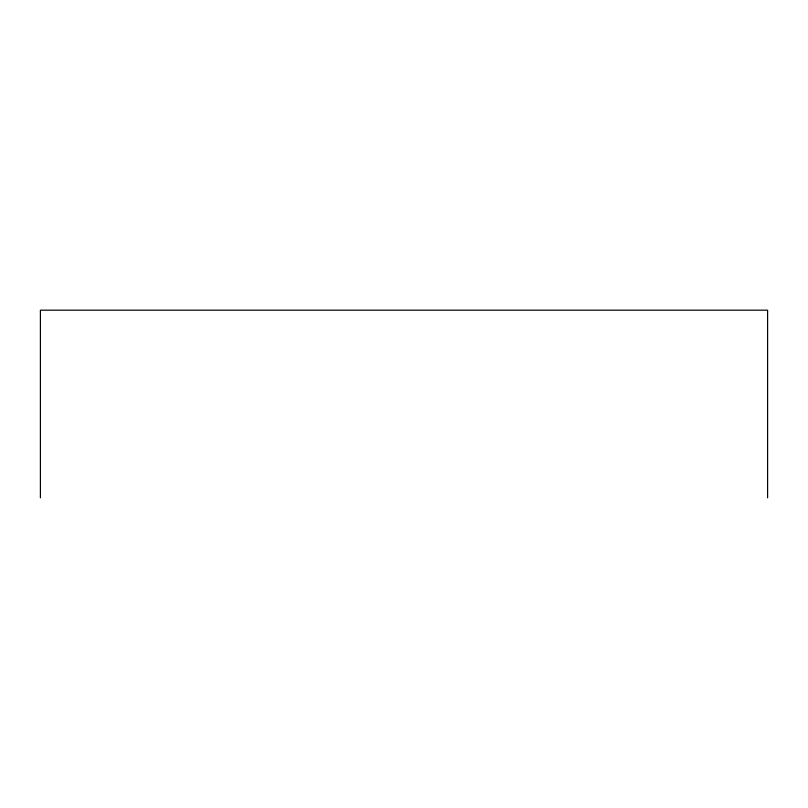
<?xml version="1.0" encoding="UTF-8"?>
<svg xmlns="http://www.w3.org/2000/svg" width="808" height="808" viewBox="0 0 808 808"><rect width="100%" height="100%" fill="white"/><g stroke="black" fill="none" stroke-linecap="round" stroke-linejoin="round"><path stroke-width="1.21" d="M767.6 497.819L767.6 310.181L40.4 310.181L40.4 497.819"/></g></svg>
